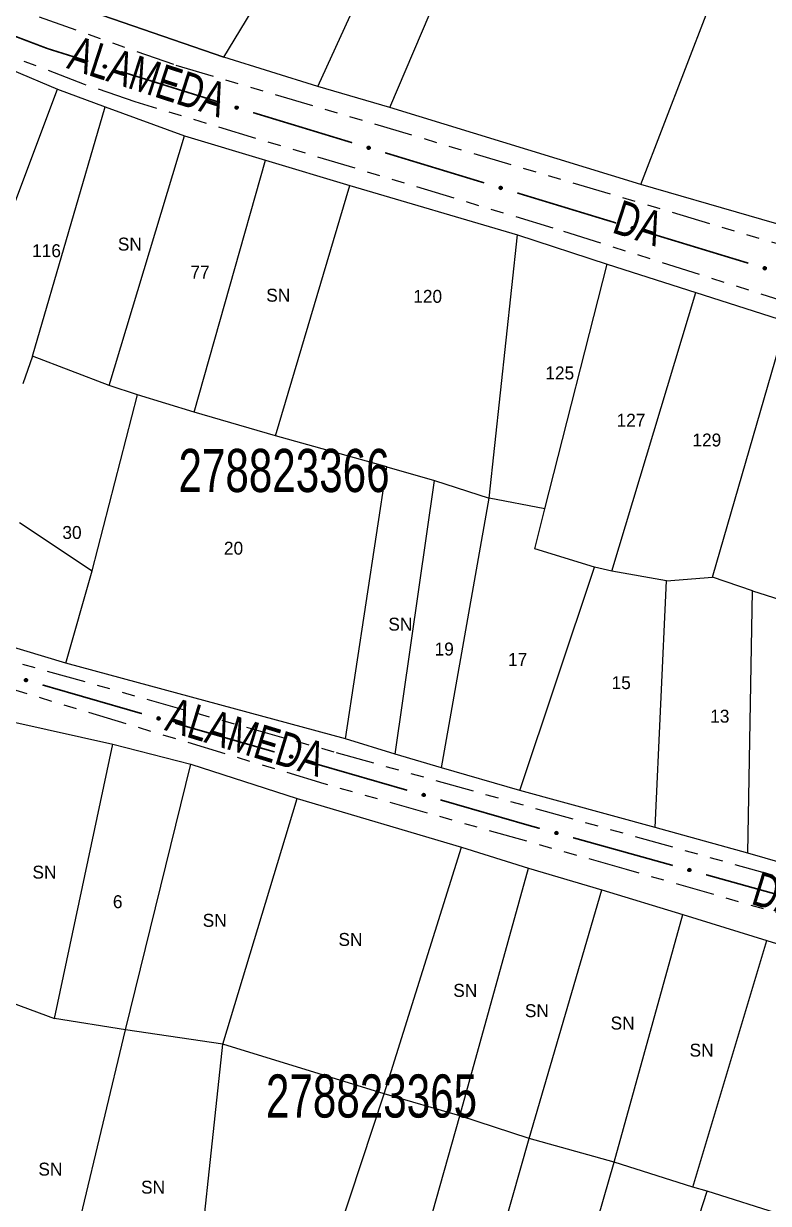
# Model space of a CAD drawing. Extents: x 205454 to 206599, y 4874260 to 4875179.
# Drawn here: x 206107.2 to 206193.6, y 4874735.5 to 4874872.3 of the extents above; entities that cross this region are included whole.
import ezdxf
from ezdxf.enums import TextEntityAlignment as Align

# ---------------------------------------------------------------- set-up
doc = ezdxf.new("R2010")
doc.units = 0
doc.header["$LTSCALE"] = 1.5
doc.header["$MEASUREMENT"] = 0
doc.linetypes.add('TRACO_25', pattern=[8, 3, -1, 1, -1, 1, -1])
for name, color, linetype in [('CD_MALHA_LOTES', 7, 'CONTINUOUS'), ('CD_TXT_QUADRA', 255, 'CONTINUOUS'), ('RU-QUADRA', 210, 'CONTINUOUS'), ('SV-EIXO-RUA-N-PAV', 6, 'CONTINUOUS'), ('SV-RUA-NAO-PAV', 7, 'CONTINUOUS'), ('SV-TXT-RUA-N-PAV', 7, 'CONTINUOUS'), ('Th_NmrPort', 7, 'CONTINUOUS')]:
    doc.layers.add(name, color=color, linetype=linetype)
doc.styles.add('ARIAL', font='ARIAL.SHX')

msp = doc.modelspace()

# ---------------------------------------------------------------- linework, layer by layer
at = {"layer": 'CD_MALHA_LOTES', "linetype": 'Continuous', "flags": 128}
for points in [[(206130.428777, 4874868.397777), (206145.621271, 4874893.441655)], [(206141.348382, 4874864.995292), (206152.821881, 4874890.118296)], [(206149.696341, 4874862.581901), (206159.903798, 4874886.636683)], [(206095.177443, 4874880.583424), (206130.428777, 4874868.397777)], [(206178.775725, 4874853.640485), (206189.141437, 4874880.583424)], [(206141.348382, 4874864.995292), (206130.428777, 4874868.397777)], [(206105.861758, 4874866.937932), (206111.146068, 4874864.677265)], [(206149.696341, 4874862.581901), (206141.348382, 4874864.995292)], [(206100.153574, 4874835.429883), (206111.146068, 4874864.677265)], [(206111.146068, 4874864.677265), (206116.684703, 4874862.642664)], [(206108.263717, 4874833.734382), (206116.684703, 4874862.642664)], [(206116.684703, 4874862.642664), (206125.868663, 4874859.279922)], [(206178.775725, 4874853.640485), (206149.696341, 4874862.581901)], [(206117.136836, 4874830.343381), (206125.868663, 4874859.279922)], [(206125.868663, 4874859.279922), (206135.250432, 4874856.454088)], [(206126.998997, 4874827.234964), (206135.250432, 4874856.454088)], [(206135.250432, 4874856.454088), (206145.027818, 4874853.51522)], [(206136.437282, 4874824.522163), (206145.027818, 4874853.51522)], [(206145.027818, 4874853.51522), (206164.469556, 4874847.807036)], [(206203.898729, 4874846.360748), (206178.775725, 4874853.640485)], [(206161.191588, 4874817.288028), (206164.469556, 4874847.807036)], [(206164.469556, 4874847.807036), (206174.868625, 4874844.416035)], [(206167.63449, 4874816.044661), (206174.868625, 4874844.416035)], [(206174.868625, 4874844.416035), (206185.154661, 4874841.138067)], [(206175.433792, 4874808.810526), (206185.154661, 4874841.138067)], [(206185.154661, 4874841.138067), (206195.666763, 4874837.747067)], [(206187.076228, 4874808.132326), (206195.666763, 4874837.747067)], [(206108.263717, 4874833.734382), (206107.133384, 4874830.512931)], [(206117.136836, 4874830.343381), (206108.263717, 4874833.734382)], [(206120.414803, 4874829.241306), (206117.136836, 4874830.343381)], [(206115.158752, 4874808.867043), (206120.414803, 4874829.241306)], [(206126.998997, 4874827.234964), (206120.414803, 4874829.241306)], [(206136.437282, 4874824.522163), (206126.998997, 4874827.234964)], [(206149.323085, 4874820.905096), (206136.437282, 4874824.522163)], [(206144.547426, 4874789.368788), (206149.323085, 4874820.905096)], [(206149.323085, 4874820.905096), (206154.86172, 4874819.322629)], [(206150.312127, 4874787.616771), (206154.86172, 4874819.322629)], [(206154.86172, 4874819.322629), (206161.191588, 4874817.288028)], [(206155.652954, 4874786.034304), (206161.191588, 4874817.288028)], [(206167.63449, 4874816.044661), (206161.191588, 4874817.288028)], [(206166.504156, 4874811.410294), (206167.63449, 4874816.044661)], [(206106.737767, 4874814.462194), (206115.158752, 4874808.867043)], [(206173.399191, 4874809.26266), (206166.504156, 4874811.410294)], [(206112.13511, 4874798.157132), (206115.158752, 4874808.867043)], [(206164.752139, 4874783.37802), (206173.399191, 4874809.26266)], [(206175.433792, 4874808.810526), (206173.399191, 4874809.26266)], [(206181.76366, 4874807.680193), (206175.433792, 4874808.810526)], [(206180.435518, 4874779.111011), (206181.76366, 4874807.680193)], [(206181.76366, 4874807.680193), (206187.076228, 4874808.132326)], [(206191.710596, 4874806.549859), (206187.076228, 4874808.132326)], [(206191.173687, 4874776.115627), (206191.710596, 4874806.549859)], [(206191.710596, 4874806.549859), (206197.192714, 4874804.797842)], [(206112.13511, 4874798.157132), (206102.329466, 4874801.067741)], [(206144.547426, 4874789.368788), (206112.13511, 4874798.157132)], [(206106.345673, 4874791.290102), (206117.565229, 4874788.770202)], [(206110.815496, 4874756.971459), (206117.565229, 4874788.770202)], [(206117.565229, 4874788.770202), (206126.624871, 4874786.430294)], [(206150.312127, 4874787.616771), (206144.547426, 4874789.368788)], [(206155.652954, 4874786.034304), (206150.312127, 4874787.616771)], [(206119.035171, 4874755.651511), (206126.624871, 4874786.430294)], [(206126.624871, 4874786.430294), (206138.954384, 4874782.470451)], [(206164.752139, 4874783.37802), (206155.652954, 4874786.034304)], [(206180.435518, 4874779.111011), (206164.752139, 4874783.37802)], [(206130.314725, 4874753.971578), (206138.954384, 4874782.470451)], [(206138.954384, 4874782.470451), (206158.00363, 4874776.800675)], [(206191.173687, 4874776.115627), (206180.435518, 4874779.111011)], [(206149.033985, 4874748.211806), (206158.00363, 4874776.800675)], [(206158.00363, 4874776.800675), (206165.743324, 4874774.40077)], [(206211.547951, 4874770.237892), (206191.173687, 4874776.115627)], [(206157.793638, 4874745.691905), (206165.743324, 4874774.40077)], [(206165.743324, 4874774.40077), (206174.262987, 4874771.88087)], [(206165.833321, 4874743.05201), (206174.262987, 4874771.88087)], [(206174.262987, 4874771.88087), (206183.652616, 4874769.000983)], [(206175.672931, 4874740.292119), (206183.652616, 4874769.000983)], [(206183.652616, 4874769.000983), (206193.372231, 4874766.001102)], [(206184.792571, 4874737.412233), (206193.372231, 4874766.001102)], [(206193.372231, 4874766.001102), (206203.481832, 4874762.851227)], [(206105.895691, 4874758.771388), (206110.815496, 4874756.971459)], [(206119.035171, 4874755.651511), (206110.815496, 4874756.971459)], [(206111.265479, 4874723.192795), (206119.035171, 4874755.651511)], [(206130.314725, 4874753.971578), (206119.035171, 4874755.651511)], [(206126.65487, 4874719.682934), (206130.314725, 4874753.971578)], [(206149.033985, 4874748.211806), (206130.314725, 4874753.971578)], [(206138.504401, 4874716.383064), (206149.033985, 4874748.211806)], [(206157.793638, 4874745.691905), (206149.033985, 4874748.211806)], [(206148.763996, 4874713.623173), (206157.793638, 4874745.691905)], [(206165.833321, 4874743.05201), (206157.793638, 4874745.691905)], [(206156.74368, 4874711.103273), (206165.833321, 4874743.05201)], [(206175.672931, 4874740.292119), (206165.833321, 4874743.05201)], [(206166.373299, 4874707.983396), (206175.672931, 4874740.292119)], [(206184.792571, 4874737.412233), (206175.672931, 4874740.292119)], [(206176.152912, 4874705.10351), (206186.472504, 4874736.932252)], [(206186.472504, 4874736.932252), (206184.792571, 4874737.412233)], [(206195.232158, 4874734.172361), (206186.472504, 4874736.932252)]]:
    msp.add_lwpolyline(points, dxfattribs=at)
at = {"layer": 'RU-QUADRA', "linetype": 'Continuous', "flags": 128}
msp.add_lwpolyline([(206147.124695, 4874934.825376), (206165.165782, 4874925.488322), (206176.837099, 4874919.553754), (206187.163247, 4874914.529153), (206213.196219, 4874901.868741), (206229.852573, 4874893.441655), (206247.972788, 4874884.579366), (206280.929422, 4874868.160395), (206281.483315, 4874848.418065), (206281.720698, 4874835.836781), (206282.037208, 4874821.475126), (206242.117347, 4874834.095974), (206215.055717, 4874842.72088), (206203.898729, 4874846.360748), (206178.775725, 4874853.640485), (206149.696341, 4874862.581901), (206141.348382, 4874864.995292), (206130.428777, 4874868.397777), (206095.177443, 4874880.583424), (206120.656522, 4874905.785556), (206126.314143, 4874911.68056), (206132.565222, 4874918.643787), (206140.398851, 4874927.34782)], close=True, dxfattribs=at)
for points in [[(206105.861758, 4874866.937932), (206111.146068, 4874864.677265), (206116.684703, 4874862.642664), (206125.868663, 4874859.279922), (206135.250432, 4874856.454088), (206145.027818, 4874853.51522), (206164.469556, 4874847.807036), (206174.868625, 4874844.416035), (206185.154661, 4874841.138067), (206195.666763, 4874837.747067)], [(206068.217181, 4874734.172361), (206060.027505, 4874736.062286), (206047.847986, 4874739.122165), (206039.268326, 4874741.402075), (206054.027742, 4874780.640523), (206063.327374, 4874801.489699), (206070.467092, 4874799.68977), (206081.14667, 4874797.16987), (206089.816327, 4874795.12995), (206098.395987, 4874793.090031), (206106.345673, 4874791.290102), (206117.565229, 4874788.770202), (206126.624871, 4874786.430294), (206138.954384, 4874782.470451), (206158.00363, 4874776.800675), (206165.743324, 4874774.40077), (206174.262987, 4874771.88087), (206183.652616, 4874769.000983), (206193.372231, 4874766.001102), (206203.481832, 4874762.851227)], [(206211.547951, 4874770.237892), (206191.173687, 4874776.115627), (206180.435518, 4874779.111011), (206164.752139, 4874783.37802), (206155.652954, 4874786.034304), (206150.312127, 4874787.616771), (206144.547426, 4874789.368788), (206112.13511, 4874798.157132), (206102.329466, 4874801.067741)]]:
    msp.add_lwpolyline(points, dxfattribs=at)
at = {"layer": 'SV-EIXO-RUA-N-PAV', "const_width": 0.18}
for points in [[(206103.418739, 4874871.893222), (206109.963175, 4874869.409202)], [(206109.963175, 4874869.409202), (206110.01792, 4874869.388423)], [(206110.01792, 4874869.388423), (206114.734914, 4874867.916066)], [(206118.553227, 4874866.724223), (206130.008164, 4874863.148693)], [(206133.832205, 4874861.975441), (206145.31296, 4874858.4837)], [(206149.139879, 4874857.319786), (206160.620634, 4874853.828045)], [(206164.447553, 4874852.664132), (206175.928308, 4874849.172391)], [(206179.755227, 4874848.008477), (206191.235982, 4874844.516736)], [(206120.946349, 4874792.294936), (206109.417327, 4874795.623846)], [(206131.961093, 4874789.11452), (206124.789357, 4874791.1853)], [(206132.475357, 4874788.965976), (206131.961093, 4874789.11452)], [(206136.318256, 4874787.855962), (206132.475357, 4874788.965976)], [(206151.689849, 4874783.415903), (206140.161154, 4874786.745947)], [(206165.582705, 4874779.402976), (206155.532747, 4874782.305889)], [(206166.102141, 4874779.258365), (206165.582705, 4874779.402976)], [(206167.065504, 4874778.990165), (206166.102141, 4874779.258365)], [(206182.479314, 4874774.69896), (206170.918956, 4874777.917364)], [(206197.893125, 4874770.407755), (206186.332767, 4874773.626159)]]:
    msp.add_lwpolyline(points, dxfattribs=at)
at = {"layer": 'SV-EIXO-RUA-N-PAV'}
for points in [[(206116.539716, 4874867.468036), (206116.582707, 4874867.491356), (206116.624424, 4874867.502607), (206116.66192, 4874867.501976), (206116.694908, 4874867.492779), (206116.727596, 4874867.479569), (206116.757615, 4874867.45898), (206116.78587, 4874867.428747), (206116.809566, 4874867.385786), (206116.818282, 4874867.342293), (206116.819631, 4874867.3055), (206116.812021, 4874867.27055), (206116.798657, 4874867.239009), (206116.776238, 4874867.208535), (206116.745321, 4874867.1802), (206116.701545, 4874867.157419), (206116.660571, 4874867.146669), (206116.62432, 4874867.148232), (206116.589232, 4874867.156104), (206116.556021, 4874867.16999), (206116.52667, 4874867.190371), (206116.498197, 4874867.221551), (206116.476285, 4874867.265057), (206116.465097, 4874867.305801), (206116.46615, 4874867.342064), (206116.474678, 4874867.376434), (206116.487529, 4874867.409382), (206116.50697, 4874867.440419), (206116.539716, 4874867.468036)], [(206131.813313, 4874862.704523), (206131.856133, 4874862.728156), (206131.897767, 4874862.739711), (206131.935266, 4874862.739354), (206131.96832, 4874862.730399), (206132.001104, 4874862.717428), (206132.031273, 4874862.697058), (206132.059748, 4874862.667033), (206132.083757, 4874862.624246), (206132.092791, 4874862.580818), (206132.094408, 4874862.544036), (206132.087054, 4874862.509031), (206132.07392, 4874862.477394), (206132.051725, 4874862.446756), (206132.021016, 4874862.418196), (206131.977407, 4874862.395096), (206131.936513, 4874862.384047), (206131.900251, 4874862.385345), (206131.865107, 4874862.392961), (206131.831795, 4874862.406604), (206131.802297, 4874862.42677), (206131.773597, 4874862.457741), (206131.751367, 4874862.501085), (206131.739882, 4874862.541746), (206131.740669, 4874862.578017), (206131.748946, 4874862.612448), (206131.761556, 4874862.645489), (206131.78077, 4874862.676667), (206131.813313, 4874862.704523)], [(206147.120987, 4874858.048868), (206147.163807, 4874858.072501), (206147.205441, 4874858.084057), (206147.242939, 4874858.0837), (206147.275994, 4874858.074744), (206147.308778, 4874858.061773), (206147.338946, 4874858.041404), (206147.367422, 4874858.011379), (206147.391431, 4874857.968591), (206147.400465, 4874857.925163), (206147.402082, 4874857.888381), (206147.394728, 4874857.853376), (206147.381594, 4874857.821739), (206147.359399, 4874857.791102), (206147.32869, 4874857.762542), (206147.285081, 4874857.739441), (206147.244187, 4874857.728393), (206147.207925, 4874857.72969), (206147.172781, 4874857.737306), (206147.139469, 4874857.750949), (206147.10997, 4874857.771115), (206147.081271, 4874857.802087), (206147.059041, 4874857.84543), (206147.047555, 4874857.886092), (206147.048343, 4874857.922362), (206147.05662, 4874857.956793), (206147.06923, 4874857.989834), (206147.088444, 4874858.021012), (206147.120987, 4874858.048868)], [(206162.428661, 4874853.393214), (206162.471481, 4874853.416847), (206162.513115, 4874853.428402), (206162.550613, 4874853.428045), (206162.583668, 4874853.41909), (206162.616452, 4874853.406119), (206162.64662, 4874853.385749), (206162.675096, 4874853.355724), (206162.699105, 4874853.312937), (206162.708139, 4874853.269509), (206162.709756, 4874853.232727), (206162.702402, 4874853.197722), (206162.689268, 4874853.166085), (206162.667073, 4874853.135447), (206162.636364, 4874853.106887), (206162.592755, 4874853.083787), (206162.551861, 4874853.072738), (206162.515599, 4874853.074036), (206162.480454, 4874853.081652), (206162.447143, 4874853.095295), (206162.417644, 4874853.115461), (206162.388944, 4874853.146432), (206162.366715, 4874853.189776), (206162.355229, 4874853.230437), (206162.356017, 4874853.266708), (206162.364294, 4874853.301139), (206162.376904, 4874853.334179), (206162.396118, 4874853.365358), (206162.428661, 4874853.393214)], [(206177.736335, 4874848.737559), (206177.779155, 4874848.761192), (206177.820789, 4874848.772748), (206177.858287, 4874848.772391), (206177.891342, 4874848.763435), (206177.924126, 4874848.750464), (206177.954294, 4874848.730095), (206177.98277, 4874848.70007), (206178.006778, 4874848.657282), (206178.015813, 4874848.613854), (206178.01743, 4874848.577072), (206178.010076, 4874848.542067), (206177.996942, 4874848.51043), (206177.974747, 4874848.479793), (206177.944038, 4874848.451233), (206177.900429, 4874848.428132), (206177.859535, 4874848.417084), (206177.823273, 4874848.418381), (206177.788128, 4874848.425997), (206177.754817, 4874848.43964), (206177.725318, 4874848.459806), (206177.696618, 4874848.490778), (206177.674389, 4874848.534121), (206177.662903, 4874848.574783), (206177.663691, 4874848.611053), (206177.671968, 4874848.645484), (206177.684578, 4874848.678525), (206177.703791, 4874848.709703), (206177.736335, 4874848.737559)], [(206193.044009, 4874844.081905), (206193.086829, 4874844.105538), (206193.128462, 4874844.117093), (206193.165961, 4874844.116736), (206193.199016, 4874844.107781), (206193.2318, 4874844.09481), (206193.261968, 4874844.07444), (206193.290444, 4874844.044415), (206193.314452, 4874844.001628), (206193.323487, 4874843.9582), (206193.325104, 4874843.921418), (206193.31775, 4874843.886413), (206193.304616, 4874843.854776), (206193.282421, 4874843.824138), (206193.251712, 4874843.795578), (206193.208103, 4874843.772478), (206193.167208, 4874843.761429), (206193.130947, 4874843.762727), (206193.095802, 4874843.770343), (206193.062491, 4874843.783986), (206193.032992, 4874843.804152), (206193.004292, 4874843.835123), (206192.982063, 4874843.878467), (206192.970577, 4874843.919128), (206192.971365, 4874843.955398), (206192.979642, 4874843.98983), (206192.992252, 4874844.02287), (206193.011465, 4874844.054049), (206193.044009, 4874844.081905)], [(206107.603327, 4874796.033046), (206107.560846, 4874796.008809), (206107.51938, 4874795.996666), (206107.48188, 4874795.996492), (206107.448702, 4874796.004979), (206107.415738, 4874796.017484), (206107.385284, 4874796.037425), (206107.356387, 4874796.067044), (206107.331775, 4874796.109487), (206107.322127, 4874796.152783), (206107.319989, 4874796.189539), (206107.326847, 4874796.224644), (206107.339532, 4874796.256464), (206107.361291, 4874796.287412), (206107.391593, 4874796.316404), (206107.434871, 4874796.34012), (206107.475605, 4874796.351746), (206107.511881, 4874796.350962), (206107.54713, 4874796.343844), (206107.580631, 4874796.330674), (206107.610412, 4874796.310927), (206107.639547, 4874796.280365), (206107.662388, 4874796.23734), (206107.674448, 4874796.196845), (206107.674173, 4874796.160568), (206107.666385, 4874796.126023), (206107.654244, 4874796.092807), (206107.635473, 4874796.06136), (206107.603327, 4874796.033046)], [(206122.975357, 4874791.5945), (206122.932876, 4874791.570263), (206122.89141, 4874791.558119), (206122.85391, 4874791.557945), (206122.820732, 4874791.566432), (206122.787768, 4874791.578938), (206122.757314, 4874791.598879), (206122.728416, 4874791.628498), (206122.703805, 4874791.670941), (206122.694157, 4874791.714237), (206122.692019, 4874791.750992), (206122.698877, 4874791.786098), (206122.711562, 4874791.817918), (206122.733321, 4874791.848866), (206122.763623, 4874791.877858), (206122.8069, 4874791.901573), (206122.847634, 4874791.913199), (206122.883911, 4874791.912415), (206122.91916, 4874791.905298), (206122.952661, 4874791.892127), (206122.982442, 4874791.87238), (206123.011577, 4874791.841819), (206123.034418, 4874791.798794), (206123.046478, 4874791.758299), (206123.046203, 4874791.722021), (206123.038414, 4874791.687476), (206123.026274, 4874791.65426), (206123.007503, 4874791.622813), (206122.975357, 4874791.5945)], [(206138.347194, 4874787.155325), (206138.304711, 4874787.131093), (206138.263244, 4874787.118953), (206138.225744, 4874787.118783), (206138.192567, 4874787.127273), (206138.159603, 4874787.139782), (206138.129152, 4874787.159726), (206138.100257, 4874787.189348), (206138.07565, 4874787.231793), (206138.066006, 4874787.27509), (206138.063872, 4874787.311846), (206138.070733, 4874787.346951), (206138.083421, 4874787.378769), (206138.105184, 4874787.409716), (206138.135488, 4874787.438704), (206138.178768, 4874787.462415), (206138.219503, 4874787.474038), (206138.255779, 4874787.47325), (206138.291028, 4874787.466129), (206138.324528, 4874787.452955), (206138.354307, 4874787.433206), (206138.383439, 4874787.402641), (206138.406276, 4874787.359614), (206138.418331, 4874787.319118), (206138.418053, 4874787.28284), (206138.410261, 4874787.248296), (206138.398117, 4874787.215081), (206138.379343, 4874787.183636), (206138.347194, 4874787.155325)], [(206153.718788, 4874782.715267), (206153.676305, 4874782.691035), (206153.634837, 4874782.678895), (206153.597337, 4874782.678725), (206153.56416, 4874782.687215), (206153.531197, 4874782.699724), (206153.500745, 4874782.719668), (206153.471851, 4874782.749289), (206153.447243, 4874782.791735), (206153.437599, 4874782.835032), (206153.435465, 4874782.871788), (206153.442326, 4874782.906892), (206153.455015, 4874782.938711), (206153.476777, 4874782.969657), (206153.507082, 4874782.998646), (206153.550361, 4874783.022357), (206153.591097, 4874783.03398), (206153.627373, 4874783.033192), (206153.662621, 4874783.026071), (206153.696121, 4874783.012897), (206153.7259, 4874782.993147), (206153.755032, 4874782.962583), (206153.777869, 4874782.919555), (206153.789925, 4874782.879059), (206153.789647, 4874782.842782), (206153.781854, 4874782.808237), (206153.76971, 4874782.775023), (206153.750937, 4874782.743578), (206153.718788, 4874782.715267)], [(206169.101123, 4874778.309182), (206169.058876, 4874778.28454), (206169.017528, 4874778.272), (206168.980031, 4874778.271467), (206168.946774, 4874778.279636), (206168.913691, 4874778.291825), (206168.883048, 4874778.311473), (206168.853868, 4874778.340814), (206168.828851, 4874778.38302), (206168.818789, 4874778.426222), (206168.8163, 4874778.462955), (206168.822821, 4874778.498125), (206168.835201, 4874778.530064), (206168.856663, 4874778.56122), (206168.886686, 4874778.5905), (206168.929735, 4874778.614629), (206168.970356, 4874778.626644), (206169.006638, 4874778.626208), (206169.041953, 4874778.619428), (206169.075579, 4874778.606578), (206169.105548, 4874778.587118), (206169.134974, 4874778.556836), (206169.158226, 4874778.514032), (206169.170673, 4874778.473654), (206169.170745, 4874778.437376), (206169.163288, 4874778.402758), (206169.151465, 4874778.369427), (206169.132997, 4874778.337802), (206169.101123, 4874778.309182)], [(206184.514934, 4874774.017977), (206184.472687, 4874773.993335), (206184.431339, 4874773.980795), (206184.393842, 4874773.980262), (206184.360585, 4874773.988431), (206184.327502, 4874774.00062), (206184.296859, 4874774.020268), (206184.267679, 4874774.049609), (206184.242662, 4874774.091815), (206184.2326, 4874774.135017), (206184.230111, 4874774.17175), (206184.236632, 4874774.20692), (206184.249012, 4874774.238859), (206184.270474, 4874774.270015), (206184.300497, 4874774.299295), (206184.343546, 4874774.323424), (206184.384166, 4874774.335439), (206184.420448, 4874774.335002), (206184.455764, 4874774.328222), (206184.48939, 4874774.315373), (206184.519358, 4874774.295913), (206184.548785, 4874774.265631), (206184.572037, 4874774.222827), (206184.584483, 4874774.182449), (206184.584556, 4874774.146171), (206184.577098, 4874774.111552), (206184.565276, 4874774.078222), (206184.546807, 4874774.046597), (206184.514934, 4874774.017977)]]:
    msp.add_lwpolyline(points, close=True, dxfattribs=at)
for points in [[(206116.465097, 4874867.305801), (206116.798657, 4874867.239009)], [(206116.46615, 4874867.342064), (206116.812021, 4874867.27055)], [(206116.468707, 4874867.322164), (206116.802309, 4874867.2552)], [(206116.472464, 4874867.283826), (206116.78262, 4874867.22418)], [(206116.472765, 4874867.358063), (206116.813369, 4874867.286055)], [(206116.474678, 4874867.376434), (206116.819631, 4874867.3055)], [(206116.476285, 4874867.265057), (206116.776238, 4874867.208535)], [(206116.485045, 4874867.392825), (206116.814739, 4874867.327081)], [(206116.487529, 4874867.409382), (206116.818282, 4874867.342293)], [(206116.491362, 4874867.24362), (206116.757721, 4874867.194786)], [(206116.498197, 4874867.221551), (206116.745321, 4874867.1802)], [(206116.501722, 4874867.423356), (206116.80968, 4874867.365826)], [(206116.50697, 4874867.440419), (206116.809566, 4874867.385786)], [(206116.5184, 4874867.206592), (206116.715889, 4874867.170678)], [(206116.52361, 4874867.452261), (206116.793793, 4874867.406521)], [(206116.52667, 4874867.190371), (206116.701545, 4874867.157419)], [(206116.539716, 4874867.468036), (206116.78587, 4874867.428747)], [(206116.545678, 4874867.179494), (206116.674788, 4874867.153489)], [(206116.556021, 4874867.16999), (206116.660571, 4874867.146669)], [(206116.56365, 4874867.479787), (206116.764558, 4874867.445665)], [(206116.582707, 4874867.491356), (206116.757615, 4874867.45898)], [(206116.60646, 4874867.497872), (206116.733861, 4874867.470971)], [(206116.624424, 4874867.502607), (206116.727596, 4874867.479569)], [(206131.739882, 4874862.541746), (206132.07392, 4874862.477394)], [(206131.740669, 4874862.578017), (206132.087054, 4874862.509031)], [(206131.743372, 4874862.558136), (206132.077454, 4874862.493611)], [(206131.747168, 4874862.594063), (206132.088289, 4874862.524545)], [(206131.747409, 4874862.519826), (206132.057992, 4874862.462448)], [(206131.748946, 4874862.612448), (206132.094408, 4874862.544036)], [(206131.751367, 4874862.501085), (206132.051725, 4874862.446756)], [(206131.759194, 4874862.628914), (206132.089359, 4874862.56558)], [(206131.761556, 4874862.645489), (206132.092791, 4874862.580818)], [(206131.766601, 4874862.479759), (206132.033309, 4874862.432873)], [(206131.773597, 4874862.457741), (206132.021016, 4874862.418196)], [(206131.775647, 4874862.659566), (206132.084017, 4874862.604287)], [(206131.78077, 4874862.676667), (206132.083757, 4874862.624246)], [(206131.793908, 4874862.442929), (206131.991654, 4874862.408459)], [(206131.797323, 4874862.68863), (206132.067833, 4874862.644865)], [(206131.802297, 4874862.42677), (206131.977407, 4874862.395096)], [(206131.813313, 4874862.704523), (206132.059748, 4874862.667033)], [(206131.821383, 4874862.416032), (206131.950679, 4874862.39097)], [(206131.831795, 4874862.406604), (206131.936513, 4874862.384047)], [(206131.83716, 4874862.716448), (206132.038312, 4874862.683795)], [(206131.856133, 4874862.728156), (206132.031273, 4874862.697058)], [(206131.879838, 4874862.734845), (206132.007432, 4874862.708875)], [(206131.897767, 4874862.739711), (206132.001104, 4874862.717428)], [(206147.088444, 4874858.021012), (206147.391431, 4874857.968591)], [(206147.104997, 4874858.032975), (206147.375507, 4874857.989211)], [(206147.120987, 4874858.048868), (206147.367422, 4874858.011379)], [(206147.144834, 4874858.060794), (206147.345986, 4874858.02814)], [(206147.163807, 4874858.072501), (206147.338946, 4874858.041404)], [(206147.187512, 4874858.079191), (206147.315106, 4874858.053221)], [(206147.205441, 4874858.084057), (206147.308778, 4874858.061773)], [(206147.047555, 4874857.886092), (206147.381594, 4874857.821739)], [(206147.048343, 4874857.922362), (206147.394728, 4874857.853376)], [(206147.051046, 4874857.902481), (206147.385128, 4874857.837956)], [(206147.054842, 4874857.938409), (206147.395963, 4874857.868891)], [(206147.055083, 4874857.864171), (206147.365666, 4874857.806793)], [(206147.05662, 4874857.956793), (206147.402082, 4874857.888381)], [(206147.059041, 4874857.84543), (206147.359399, 4874857.791102)], [(206147.066868, 4874857.97326), (206147.397033, 4874857.909926)], [(206147.06923, 4874857.989834), (206147.400465, 4874857.925163)], [(206147.074274, 4874857.824105), (206147.340983, 4874857.777218)], [(206147.081271, 4874857.802087), (206147.32869, 4874857.762542)], [(206147.083321, 4874858.003912), (206147.391691, 4874857.948633)], [(206147.101581, 4874857.787275), (206147.299328, 4874857.752805)], [(206147.10997, 4874857.771115), (206147.285081, 4874857.739441)], [(206147.129057, 4874857.760378), (206147.258353, 4874857.735316)], [(206147.139469, 4874857.750949), (206147.244187, 4874857.728393)], [(206162.355229, 4874853.230437), (206162.689268, 4874853.166085)], [(206162.356017, 4874853.266708), (206162.702402, 4874853.197722)], [(206162.35872, 4874853.246827), (206162.692802, 4874853.182302)], [(206162.362516, 4874853.282754), (206162.703636, 4874853.213236)], [(206162.362757, 4874853.208517), (206162.67334, 4874853.151139)], [(206162.364294, 4874853.301139), (206162.709756, 4874853.232727)], [(206162.366715, 4874853.189776), (206162.667073, 4874853.135447)], [(206162.374541, 4874853.317605), (206162.704707, 4874853.254271)], [(206162.376904, 4874853.334179), (206162.708139, 4874853.269509)], [(206162.381948, 4874853.16845), (206162.648657, 4874853.121564)], [(206162.388944, 4874853.146432), (206162.636364, 4874853.106887)], [(206162.390995, 4874853.348257), (206162.699364, 4874853.292978)], [(206162.396118, 4874853.365358), (206162.699105, 4874853.312937)], [(206162.409255, 4874853.13162), (206162.607002, 4874853.09715)], [(206162.41267, 4874853.377321), (206162.683181, 4874853.333556)], [(206162.417644, 4874853.115461), (206162.592755, 4874853.083787)], [(206162.428661, 4874853.393214), (206162.675096, 4874853.355724)], [(206162.436731, 4874853.104723), (206162.566027, 4874853.079661)], [(206162.447143, 4874853.095295), (206162.551861, 4874853.072738)], [(206162.452508, 4874853.405139), (206162.65366, 4874853.372486)], [(206162.471481, 4874853.416847), (206162.64662, 4874853.385749)], [(206162.495186, 4874853.423536), (206162.62278, 4874853.397566)], [(206162.513115, 4874853.428402), (206162.616452, 4874853.406119)], [(206177.662903, 4874848.574783), (206177.996942, 4874848.51043)], [(206177.663691, 4874848.611053), (206178.010076, 4874848.542067)], [(206177.666394, 4874848.591172), (206178.000476, 4874848.526647)], [(206177.67019, 4874848.6271), (206178.01131, 4874848.557582)], [(206177.670431, 4874848.552862), (206177.981014, 4874848.495484)], [(206177.671968, 4874848.645484), (206178.01743, 4874848.577072)], [(206177.674389, 4874848.534121), (206177.974747, 4874848.479793)], [(206177.682215, 4874848.661951), (206178.012381, 4874848.598617)], [(206177.684578, 4874848.678525), (206178.015813, 4874848.613854)], [(206177.689622, 4874848.512796), (206177.956331, 4874848.465909)], [(206177.696618, 4874848.490778), (206177.944038, 4874848.451233)], [(206177.698669, 4874848.692603), (206178.007038, 4874848.637324)], [(206177.703791, 4874848.709703), (206178.006778, 4874848.657282)], [(206177.716929, 4874848.475966), (206177.914676, 4874848.441496)], [(206177.720344, 4874848.721666), (206177.990855, 4874848.677902)], [(206177.725318, 4874848.459806), (206177.900429, 4874848.428132)], [(206177.736335, 4874848.737559), (206177.98277, 4874848.70007)], [(206177.744405, 4874848.449069), (206177.873701, 4874848.424007)], [(206177.760182, 4874848.749484), (206177.961334, 4874848.716831)], [(206177.779155, 4874848.761192), (206177.954294, 4874848.730095)], [(206177.80286, 4874848.767882), (206177.930454, 4874848.741912)], [(206177.820789, 4874848.772748), (206177.924126, 4874848.750464)], [(206177.754817, 4874848.43964), (206177.859535, 4874848.417084)], [(206192.970577, 4874843.919128), (206193.304616, 4874843.854776)], [(206192.971365, 4874843.955398), (206193.31775, 4874843.886413)], [(206192.974068, 4874843.935518), (206193.30815, 4874843.870993)], [(206192.977864, 4874843.971445), (206193.318984, 4874843.901927)], [(206192.978105, 4874843.897208), (206193.288688, 4874843.839829)], [(206192.979642, 4874843.98983), (206193.325104, 4874843.921418)], [(206192.982063, 4874843.878467), (206193.282421, 4874843.824138)], [(206192.989889, 4874844.006296), (206193.320055, 4874843.942962)], [(206192.992252, 4874844.02287), (206193.323487, 4874843.9582)], [(206192.997296, 4874843.857141), (206193.264005, 4874843.810255)], [(206193.004292, 4874843.835123), (206193.251712, 4874843.795578)], [(206193.006343, 4874844.036948), (206193.314712, 4874843.981669)], [(206193.011465, 4874844.054049), (206193.314452, 4874844.001628)], [(206193.024603, 4874843.820311), (206193.22235, 4874843.785841)], [(206193.028018, 4874844.066012), (206193.298529, 4874844.022247)], [(206193.032992, 4874843.804152), (206193.208103, 4874843.772478)], [(206193.044009, 4874844.081905), (206193.290444, 4874844.044415)], [(206193.052079, 4874843.793414), (206193.181375, 4874843.768352)], [(206193.062491, 4874843.783986), (206193.167208, 4874843.761429)], [(206193.067856, 4874844.09383), (206193.269008, 4874844.061177)], [(206193.086829, 4874844.105538), (206193.261968, 4874844.07444)], [(206193.110534, 4874844.112227), (206193.238128, 4874844.086257)], [(206193.128462, 4874844.117093), (206193.2318, 4874844.09481)], [(206107.666385, 4874796.126023), (206107.319989, 4874796.189539)], [(206107.654244, 4874796.092807), (206107.322127, 4874796.152783)], [(206107.656371, 4874796.109413), (206107.325343, 4874796.168068)], [(206107.667903, 4874796.14443), (206107.325832, 4874796.209114)], [(206107.674173, 4874796.160568), (206107.326847, 4874796.224644)], [(206107.640353, 4874796.078531), (206107.331232, 4874796.12944)], [(206107.635473, 4874796.06136), (206107.331775, 4874796.109487)], [(206107.67119, 4874796.180408), (206107.336228, 4874796.240199)], [(206107.674448, 4874796.196845), (206107.339532, 4874796.256464)], [(206107.619091, 4874796.049164), (206107.347988, 4874796.089095)], [(206107.666611, 4874796.218657), (206107.355247, 4874796.271634)], [(206107.603327, 4874796.033046), (206107.356387, 4874796.067044)], [(206107.662388, 4874796.23734), (206107.361291, 4874796.287412)], [(206107.579651, 4874796.020784), (206107.378057, 4874796.050588)], [(206107.646854, 4874796.258448), (206107.379509, 4874796.301555)], [(206107.560846, 4874796.008809), (206107.385284, 4874796.037425)], [(206107.639547, 4874796.280365), (206107.391593, 4874796.316404)], [(206107.537238, 4874796.001785), (206107.40929, 4874796.025947)], [(206107.51938, 4874795.996666), (206107.415738, 4874796.017484)], [(206107.619029, 4874796.294888), (206107.420814, 4874796.326556)], [(206107.610412, 4874796.310927), (206107.434871, 4874796.34012)], [(206107.591176, 4874796.321394), (206107.461537, 4874796.344623)], [(206107.580631, 4874796.330674), (206107.475605, 4874796.351746)], [(206123.038414, 4874791.687476), (206122.692019, 4874791.750992)], [(206123.026274, 4874791.65426), (206122.694157, 4874791.714237)], [(206123.028401, 4874791.670866), (206122.697373, 4874791.729521)], [(206123.039933, 4874791.705884), (206122.697862, 4874791.770568)], [(206123.046203, 4874791.722021), (206122.698877, 4874791.786098)], [(206123.012383, 4874791.639985), (206122.703262, 4874791.690894)], [(206123.007503, 4874791.622813), (206122.703805, 4874791.670941)], [(206123.04322, 4874791.741862), (206122.708258, 4874791.801652)], [(206123.046478, 4874791.758299), (206122.711562, 4874791.817918)], [(206122.991121, 4874791.610617), (206122.720018, 4874791.650549)], [(206123.038641, 4874791.780111), (206122.727276, 4874791.833088)], [(206122.975357, 4874791.5945), (206122.728416, 4874791.628498)], [(206123.034418, 4874791.798794), (206122.733321, 4874791.848866)], [(206122.951681, 4874791.582238), (206122.750087, 4874791.612041)], [(206123.018884, 4874791.819902), (206122.751539, 4874791.863009)], [(206122.932876, 4874791.570263), (206122.757314, 4874791.598879)], [(206123.011577, 4874791.841819), (206122.763623, 4874791.877858)], [(206122.909268, 4874791.563238), (206122.78132, 4874791.5874)], [(206122.89141, 4874791.558119), (206122.787768, 4874791.578938)], [(206122.991059, 4874791.856341), (206122.792844, 4874791.888009)], [(206122.982442, 4874791.87238), (206122.8069, 4874791.901573)], [(206122.963205, 4874791.882847), (206122.833567, 4874791.906076)], [(206122.952661, 4874791.892127), (206122.847634, 4874791.913199)], [(206138.410261, 4874787.248296), (206138.063872, 4874787.311846)], [(206138.398117, 4874787.215081), (206138.066006, 4874787.27509)], [(206138.400246, 4874787.231687), (206138.069223, 4874787.290374)], [(206138.411781, 4874787.266703), (206138.069717, 4874787.331421)], [(206138.418053, 4874787.28284), (206138.070733, 4874787.346951)], [(206138.384225, 4874787.200807), (206138.075109, 4874787.251746)], [(206138.379343, 4874787.183636), (206138.07565, 4874787.231793)], [(206138.415072, 4874787.302681), (206138.080116, 4874787.362504)], [(206138.418331, 4874787.319118), (206138.083421, 4874787.378769)], [(206138.36296, 4874787.171442), (206138.091861, 4874787.2114)], [(206138.410496, 4874787.34093), (206138.099137, 4874787.393938)], [(206138.347194, 4874787.155325), (206138.100257, 4874787.189348)], [(206138.406276, 4874787.359614), (206138.105184, 4874787.409716)], [(206138.323517, 4874787.143066), (206138.121926, 4874787.172889)], [(206138.390744, 4874787.380723), (206138.123403, 4874787.423857)], [(206138.304711, 4874787.131093), (206138.129152, 4874787.159726)], [(206138.383439, 4874787.402641), (206138.135488, 4874787.438704)], [(206138.281103, 4874787.124071), (206138.153156, 4874787.148245)], [(206138.263244, 4874787.118953), (206138.159603, 4874787.139782)], [(206138.362922, 4874787.417166), (206138.16471, 4874787.448853)], [(206138.354307, 4874787.433206), (206138.178768, 4874787.462415)], [(206138.335071, 4874787.443674), (206138.205435, 4874787.466916)], [(206138.324528, 4874787.452955), (206138.219503, 4874787.474038)], [(206153.781854, 4874782.808237), (206153.435465, 4874782.871788)], [(206153.76971, 4874782.775023), (206153.437599, 4874782.835032)], [(206153.77184, 4874782.791629), (206153.440817, 4874782.850316)], [(206153.783374, 4874782.826645), (206153.44131, 4874782.891362)], [(206153.789647, 4874782.842782), (206153.442326, 4874782.906892)], [(206153.755819, 4874782.760749), (206153.446703, 4874782.811688)], [(206153.786665, 4874782.862623), (206153.451709, 4874782.922446)], [(206153.789925, 4874782.879059), (206153.455015, 4874782.938711)], [(206153.78209, 4874782.900872), (206153.470731, 4874782.95388)], [(206153.777869, 4874782.919555), (206153.476777, 4874782.969657)], [(206153.762337, 4874782.940665), (206153.494996, 4874782.983799)], [(206153.755032, 4874782.962583), (206153.507082, 4874782.998646)], [(206153.734515, 4874782.977107), (206153.536304, 4874783.008795)], [(206153.7259, 4874782.993147), (206153.550361, 4874783.022357)], [(206153.706665, 4874783.003616), (206153.577029, 4874783.026858)], [(206153.696121, 4874783.012897), (206153.591097, 4874783.03398)], [(206153.750937, 4874782.743578), (206153.447243, 4874782.791735)], [(206153.734554, 4874782.731383), (206153.463455, 4874782.771342)], [(206153.718788, 4874782.715267), (206153.471851, 4874782.749289)], [(206153.695111, 4874782.703008), (206153.49352, 4874782.732831)], [(206153.676305, 4874782.691035), (206153.500745, 4874782.719668)], [(206153.652696, 4874782.684013), (206153.52475, 4874782.708187)], [(206153.634837, 4874782.678895), (206153.531197, 4874782.699724)], [(206169.163288, 4874778.402758), (206168.8163, 4874778.462955)], [(206169.151465, 4874778.369427), (206168.818789, 4874778.426222)], [(206169.153434, 4874778.386053), (206168.821859, 4874778.441536)], [(206169.164629, 4874778.421179), (206168.821956, 4874778.482586)], [(206169.170745, 4874778.437376), (206168.822821, 4874778.498125)], [(206169.137712, 4874778.355019), (206168.828118, 4874778.402967)], [(206169.132997, 4874778.337802), (206168.828851, 4874778.38302)], [(206169.167572, 4874778.457187), (206168.832053, 4874778.513768)], [(206169.170673, 4874778.473654), (206168.835201, 4874778.530064)], [(206169.116732, 4874778.32545), (206168.84526, 4874778.362784)], [(206169.162627, 4874778.49539), (206168.85077, 4874778.545384)], [(206169.101123, 4874778.309182), (206168.853868, 4874778.340814)], [(206169.158226, 4874778.514032), (206168.856663, 4874778.56122)], [(206169.142491, 4874778.53499), (206168.874745, 4874778.575536)], [(206169.077565, 4874778.296694), (206168.875696, 4874778.324566)], [(206169.058876, 4874778.28454), (206168.883048, 4874778.311473)], [(206169.134974, 4874778.556836), (206168.886686, 4874778.5905)], [(206169.035336, 4874778.277289), (206168.907162, 4874778.300225)], [(206169.017528, 4874778.272), (206168.913691, 4874778.291825)], [(206169.114318, 4874778.571162), (206168.915809, 4874778.600931)], [(206169.105548, 4874778.587118), (206168.929735, 4874778.614629)], [(206169.086212, 4874778.5974), (206168.956357, 4874778.619387)], [(206169.075579, 4874778.606578), (206168.970356, 4874778.626644)], [(206184.577098, 4874774.111552), (206184.230111, 4874774.17175)], [(206184.565276, 4874774.078222), (206184.2326, 4874774.135017)], [(206184.567245, 4874774.094848), (206184.235669, 4874774.150331)], [(206184.57844, 4874774.129974), (206184.235766, 4874774.19138)], [(206184.584556, 4874774.146171), (206184.236632, 4874774.20692)], [(206184.551523, 4874774.063814), (206184.241929, 4874774.111762)], [(206184.546807, 4874774.046597), (206184.242662, 4874774.091815)], [(206184.581383, 4874774.165982), (206184.245864, 4874774.222563)], [(206184.584483, 4874774.182449), (206184.249012, 4874774.238859)], [(206184.530543, 4874774.034245), (206184.25907, 4874774.071579)], [(206184.576438, 4874774.204185), (206184.264581, 4874774.254179)], [(206184.514934, 4874774.017977), (206184.267679, 4874774.049609)], [(206184.572037, 4874774.222827), (206184.270474, 4874774.270015)], [(206184.556301, 4874774.243785), (206184.288556, 4874774.284331)], [(206184.491376, 4874774.005489), (206184.289506, 4874774.033361)], [(206184.472687, 4874773.993335), (206184.296859, 4874774.020268)], [(206184.548785, 4874774.265631), (206184.300497, 4874774.299295)], [(206184.449147, 4874773.986084), (206184.320973, 4874774.00902)], [(206184.431339, 4874773.980795), (206184.327502, 4874774.00062)], [(206184.528128, 4874774.279957), (206184.329619, 4874774.309726)], [(206184.519358, 4874774.295913), (206184.343546, 4874774.323424)], [(206184.500023, 4874774.306195), (206184.370168, 4874774.328182)], [(206184.48939, 4874774.315373), (206184.384166, 4874774.335439)]]:
    msp.add_lwpolyline(points, dxfattribs=at)
at = {"layer": 'SV-RUA-NAO-PAV', "linetype": 'TRACO_25'}
for points in [[(206287.506775, 4874868.908481, 7.0827), (206288.027322, 4874840.71679, 7.021813), (206288.081424, 4874818.864526, 6.610831), (206281.835315, 4874819.982693, 6.709772), (206244.557148, 4874831.853559, 7.257748), (206209.766866, 4874842.266616, 7.539346), (206124.637254, 4874867.539577, 8.764682), (206094.092582, 4874878.315454, 8.924508), (206092.437872, 4874879.933934, 8.977783), (206092.282951, 4874882.802853, 9.107166), (206145.823057, 4874937.204074, 9.091945), (206184.810705, 4874917.026964, 8.642909), (206237.907054, 4874891.012247, 7.531735)], [(206233.352196, 4874758.045722, 4.875574), (206177.121523, 4874774.225576, 5.157173), (206142.0829, 4874784.156091, 5.157173), (206087.090452, 4874800.808102, 5.195227), (206081.322943, 4874802.340804, 5.202837), (206077.407603, 4874803.009927, 5.286556), (206073.151159, 4874803.796949, 5.355053), (206069.113113, 4874803.869502, 5.377885), (206064.665433, 4874803.805708, 5.431161), (206060.780037, 4874801.320745, 5.530101), (206054.938654, 4874788.819491, 5.400718), (206040.376084, 4874756.531736, 5.081065)]]:
    msp.add_polyline3d(points, dxfattribs=at)
msp.add_polyline3d([(206288.129733, 4874745.789171, 5.065844), (206288.458101, 4874768.472847, 5.72037), (206288.219578, 4874813.776449, 6.542335), (206249.756661, 4874826.33923, 7.052257), (206209.227425, 4874838.100852, 7.402352), (206208.453552, 4874835.951183, 7.402352), (206168.618751, 4874848.578531, 7.942718), (206120.15143, 4874863.221175, 8.566801), (206114.296797, 4874865.226479, 8.589634), (206087.122678, 4874875.662368, 8.977783), (206070.99216, 4874861.469819, 8.954951), (206055.678638, 4874846.991147, 8.74946), (206046.431851, 4874839.892151, 8.772292), (206028.009954, 4874830.035984, 8.429808), (206045.417905, 4874813.779832, 6.359676), (206047.874748, 4874812.370483, 6.138963), (206051.284179, 4874811.103692, 6.001969), (206063.879555, 4874808.83357, 6.001969), (206079.139921, 4874805.621395, 5.476826), (206086.872567, 4874803.726055, 5.294167), (206143.459031, 4874787.803852, 5.172394), (206215.159433, 4874767.650196, 4.890796)], close=True, dxfattribs=at)

# ---------------------------------------------------------------- texts
at = {"layer": 'CD_TXT_QUADRA', "style": 'ARIAL', "width": 0.7}
for s, p in [('278823366', (206125.179978, 4874817.984654)), ('278823365', (206135.320967, 4874745.47173))]:
    msp.add_text(s, height=5, dxfattribs=at).set_placement(p)
at = {"layer": 'SV-TXT-RUA-N-PAV', "style": 'ARIAL', "width": 0.7}
for s, rotation, p in [('ALAMEDA ', 342, (206112.112756, 4874867.157716)), ('DA', 342, (206175.305277, 4874848.108377)), ('ALAMEDA ', 343, (206123.469093, 4874790.410858)), ('DA', 343, (206191.423949, 4874770.262518))]:
    msp.add_text(s, height=4, rotation=rotation, dxfattribs=at).set_placement(p)
at = {"layer": 'Th_NmrPort', "color": 1}
for s, p in [('SN', (206118.150361, 4874846.730591)), ('116', (206108.209649, 4874845.965921)), ('77', (206126.561732, 4874843.480743)), ('SN', (206135.355439, 4874840.804398)), ('120', (206152.390236, 4874840.672177)), ('125', (206167.703992, 4874831.79201)), ('127', (206175.95919, 4874826.31201)), ('129', (206184.752897, 4874824.018)), ('30', (206111.719656, 4874813.300666)), ('20', (206130.445639, 4874811.477327)), ('SN', (206149.506048, 4874802.67184)), ('19', (206154.867261, 4874799.785067)), ('17', (206163.382502, 4874798.577821)), ('15', (206175.385578, 4874795.891119)), ('13', (206186.814511, 4874792.003418)), ('SN', (206108.251893, 4874773.922816)), ('6', (206117.576269, 4874770.49669)), ('SN', (206127.987164, 4874768.335187)), ('SN', (206143.72455, 4874766.120097)), ('SN', (206157.030083, 4874760.217175)), ('SN', (206165.333766, 4874757.863375)), ('SN', (206175.272032, 4874756.424942)), ('SN', (206184.425699, 4874753.286542)), ('SN', (206108.943503, 4874739.493536)), ('SN', (206120.843269, 4874737.401269))]:
    msp.add_text(s, height=1.5, dxfattribs=at).set_placement(p, align=Align.MIDDLE_LEFT)

doc.saveas('drawing.dxf')
